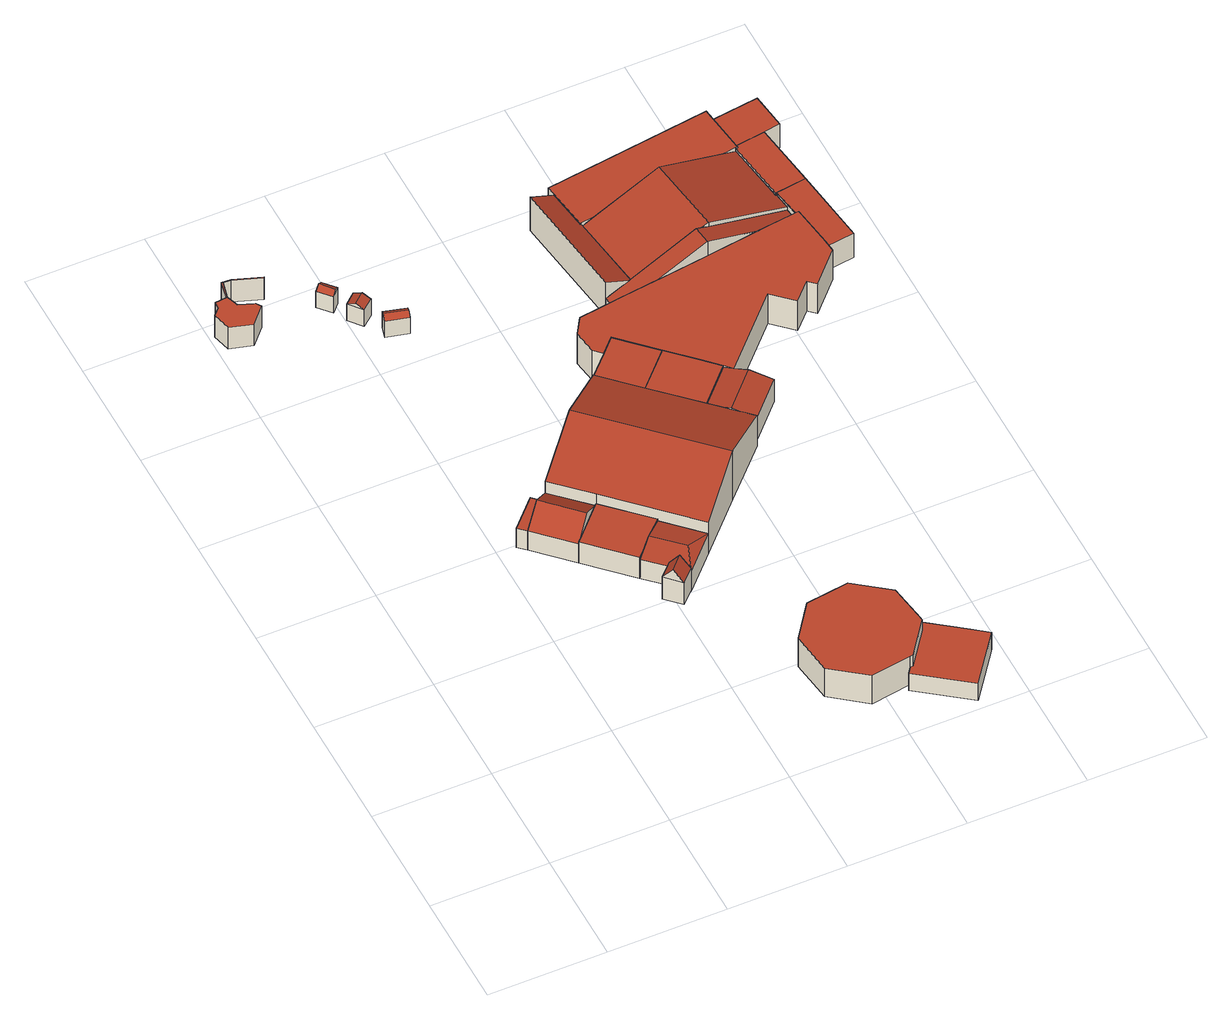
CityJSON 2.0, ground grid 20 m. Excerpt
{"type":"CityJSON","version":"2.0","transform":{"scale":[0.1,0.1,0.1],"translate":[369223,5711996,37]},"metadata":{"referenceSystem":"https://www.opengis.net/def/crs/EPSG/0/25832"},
"CityObjects":{
"building1":{"type":"Building","attributes":{"Geometrietyp2DReferenz":"3000","Gemeindeschluessel":"05513000","function":"31001_3260","roofType":"1000","measuredHeight":4.86},"address":[{"country":"Germany","locality":"Gelsenkirchen","thoroughfareNumber":"64","thoroughfareName":"Bleckstraße"}],"geometry":[{"type":"Solid","lod":"2","boundaries":[[[[0,1,2,3]],[[4,5,1,0]],[[6,7,5,4]],[[8,9,7,6]],[[10,11,9,8]],[[12,13,11,10]],[[14,15,13,12]],[[16,17,15,14]],[[18,19,17,16]],[[20,21,19,18]],[[22,23,21,20]],[[24,25,23,22]],[[26,27,25,24]],[[28,29,27,26]],[[30,31,29,28]],[[3,2,31,30]],[[28,26,24,22,20,18,16,14,12,10,8,6,4,0,3,30]],[[1,5,7,9,11,13,15,17,19,21,23,25,27,29,31,2]]]],"semantics":{"surfaces":[{"type":"WallSurface"},{"type":"RoofSurface"},{"type":"GroundSurface"}],"values":[[0,0,0,0,0,0,0,0,0,0,0,0,0,0,0,0,1,2]]}}]},
"building2":{"type":"Building","attributes":{"Geometrietyp2DReferenz":"3000","Gemeindeschluessel":"05513000","function":"31001_3260","roofType":"3100","measuredHeight":4.21},"address":[{"country":"Germany","locality":"Gelsenkirchen","thoroughfareNumber":"64","thoroughfareName":"Bleckstraße"}],"geometry":[{"type":"Solid","lod":"2","boundaries":[[[[32,33,34,35]],[[36,37,33,32]],[[38,39,37,36]],[[35,34,39,38]],[[32,40,36]],[[38,41,35]],[[35,41,40,32]],[[36,40,41,38]],[[33,37,39,34]]]],"semantics":{"surfaces":[{"type":"WallSurface"},{"type":"RoofSurface"},{"type":"GroundSurface"}],"values":[[0,0,0,0,0,0,1,1,2]]}}]},
"building3":{"type":"Building","attributes":{"Geometrietyp2DReferenz":"3000","Gemeindeschluessel":"05513000","function":"31001_3260","roofType":"3100","measuredHeight":4.49},"address":[{"country":"Germany","locality":"Gelsenkirchen","thoroughfareNumber":"64","thoroughfareName":"Bleckstraße"}],"geometry":[{"type":"Solid","lod":"2","boundaries":[[[[42,43,44,45]],[[46,47,43,42]],[[48,49,47,46]],[[45,44,49,48]],[[42,50,46]],[[48,51,45]],[[45,51,50,42]],[[46,50,51,48]],[[43,47,49,44]]]],"semantics":{"surfaces":[{"type":"WallSurface"},{"type":"RoofSurface"},{"type":"GroundSurface"}],"values":[[0,0,0,0,0,0,1,1,2]]}}]},
"building4":{"type":"Building","attributes":{"Geometrietyp2DReferenz":"3000","Gemeindeschluessel":"05513000","function":"31001_3260","roofType":"3100","measuredHeight":4.27},"address":[{"country":"Germany","locality":"Gelsenkirchen","thoroughfareNumber":"64","thoroughfareName":"Bleckstraße"}],"geometry":[{"type":"Solid","lod":"2","boundaries":[[[[52,53,54,55]],[[56,57,53,52]],[[58,59,57,56]],[[55,54,59,58]],[[52,60,56]],[[58,61,55]],[[55,61,60,52]],[[56,60,61,58]],[[53,57,59,54]]]],"semantics":{"surfaces":[{"type":"WallSurface"},{"type":"RoofSurface"},{"type":"GroundSurface"}],"values":[[0,0,0,0,0,0,1,1,2]]}}]},
"building5":{"type":"Building","attributes":{"name":"Simulator","Geometrietyp2DReferenz":"3000","Gemeindeschluessel":"05513000","function":"31001_3260","roofType":"1000","measuredHeight":6.22,"storeysAboveGround":1},"address":[{"country":"Germany","locality":"Gelsenkirchen","thoroughfareNumber":"64","thoroughfareName":"Bleckstraße"}],"geometry":[{"type":"Solid","lod":"2","boundaries":[[[[62,63,64,65]],[[66,67,63,62]],[[68,69,67,66]],[[70,71,69,68]],[[72,73,71,70]],[[74,75,73,72]],[[76,77,75,74]],[[78,79,77,76]],[[80,81,79,78]],[[65,64,81,80]],[[78,76,74,72,70,68,66,62,65,80]],[[63,67,69,71,73,75,77,79,81,64]]]],"semantics":{"surfaces":[{"type":"WallSurface"},{"type":"RoofSurface"},{"type":"GroundSurface"}],"values":[[0,0,0,0,0,0,0,0,0,0,1,2]]}}]},
"building6":{"type":"Building","attributes":{"Geometrietyp2DReferenz":"3000","Gemeindeschluessel":"05513000","function":"31001_3260","roofType":"1000","measuredHeight":3.81,"storeysAboveGround":1},"address":[{"country":"Germany","locality":"Gelsenkirchen","thoroughfareNumber":"64","thoroughfareName":"Bleckstraße"}],"geometry":[{"type":"Solid","lod":"2","boundaries":[[[[82,83,84,85]],[[86,87,83,82]],[[88,89,87,86]],[[90,91,89,88]],[[92,93,91,90]],[[94,95,93,92]],[[96,97,95,94]],[[98,99,97,96]],[[85,84,99,98]],[[96,94,92,90,88,86,82,85,98]],[[83,87,89,91,93,95,97,99,84]]]],"semantics":{"surfaces":[{"type":"WallSurface"},{"type":"RoofSurface"},{"type":"GroundSurface"}],"values":[[0,0,0,0,0,0,0,0,0,1,2]]}}]},
"building7":{"type":"Building","attributes":{"name":"Afrikahalle","Gemeindeschluessel":"05513000","Geometrietyp2DReferenz":"3000","function":"31001_3260"},"address":[{"country":"Germany","locality":"Gelsenkirchen","thoroughfareNumber":"64","thoroughfareName":"Bleckstraße"}],"children":["building7-1","building7-2","building7-3","building7-4","building7-5","building7-6","building7-7","building7-8","building7-9","building7-10","building7-11","building7-12","building7-13","building7-14","building7-15","building7-16","building7-17"]},
"building7-1":{"type":"BuildingPart","attributes":{"roofType":"3100","measuredHeight":10.85,"storeysAboveGround":1},"parents":["building7"],"geometry":[{"type":"MultiSurface","lod":"2","boundaries":[[[100,101,102,103]],[[104,105,101,100]],[[106,107,108,109]],[[110,111,107,106]],[[103,112,110,106,100]],[[109,113,114,104,100,106]],[[102,101,105,115,116,108,107,111,117]],[[112,103,118,119]],[[102,117,119,118]],[[120,121,115,105]],[[104,114,122,123]],[[121,120,123,122]],[[114,113,124,122]],[[116,115,122,124]],[[125,126,127,108,116]],[[109,128,129]],[[113,130,131]],[[131,130,132,126,125]],[[132,129,128,127,126]],[[110,112,133,134,135,136]],[[117,137,134,133]],[[137,111,136,135]]],"semantics":{"surfaces":[{"type":"WallSurface"},{"type":"RoofSurface"},{"type":"GroundSurface"},{"type":"ClosureSurface"}],"values":[0,0,0,0,1,1,2,0,3,0,0,3,0,3,0,0,0,3,3,0,3,3]}}]},
"building7-2":{"type":"BuildingPart","attributes":{"roofType":"1000","measuredHeight":4.71,"storeysAboveGround":1},"parents":["building7"],"geometry":[{"type":"MultiSurface","lod":"2","boundaries":[[[138,139,140,141]],[[134,133,138,141]],[[117,137,140,139]],[[138,142,143]],[[144,133,119]],[[117,139,143,119]],[[142,144,119,143]],[[133,134,137,117]],[[145,140,137]],[[134,146,135]],[[141,147,148]],[[149,148,147,140,145]],[[135,146,149,145,137]]],"semantics":{"surfaces":[{"type":"WallSurface"},{"type":"RoofSurface"},{"type":"GroundSurface"},{"type":"ClosureSurface"}],"values":[0,1,2,0,0,3,3,3,0,0,0,3,3]}}]},
"building7-3":{"type":"BuildingPart","attributes":{"roofType":"1000","measuredHeight":6.52,"storeysAboveGround":1},"parents":["building7"],"geometry":[{"type":"MultiSurface","lod":"2","boundaries":[[[150,151,152,122,124]],[[153,154,155,116,115]],[[121,156,153,115]],[[156,121,122,152]],[[152,151,154,153]],[[151,150,155,154]],[[157,125,116,155]],[[150,124,131,158]],[[125,157,158,131]],[[124,122,115,116]]],"semantics":{"surfaces":[{"type":"RoofSurface"},{"type":"GroundSurface"},{"type":"WallSurface"},{"type":"ClosureSurface"}],"values":[0,1,2,3,3,3,2,2,3,3]}}]},
"building7-4":{"type":"BuildingPart","attributes":{"roofType":"3100","measuredHeight":9.74,"storeysAboveGround":1},"parents":["building7"],"geometry":[{"type":"MultiSurface","lod":"2","boundaries":[[[159,160,161,162]],[[163,164,165,166]],[[167,159,162,166,165]],[[161,160,168,169,170,171,172]],[[166,173,174]],[[174,173,162,161,172]],[[175,176,168,160]],[[167,177,178]],[[159,178,177,176,175]],[[167,165,179,180]],[[180,179,169,168]],[[165,181,179]],[[179,181,182,183,169]],[[182,164,170,183]],[[164,163,171,170]],[[184,166,174]],[[171,163,184,174,172]]],"semantics":{"surfaces":[{"type":"WallSurface"},{"type":"RoofSurface"},{"type":"GroundSurface"},{"type":"ClosureSurface"}],"values":[0,1,1,2,0,3,0,0,3,0,3,0,3,3,3,0,3]}}]},
"building7-5":{"type":"BuildingPart","attributes":{"roofType":"3100","measuredHeight":9.8,"storeysAboveGround":1},"parents":["building7"],"geometry":[{"type":"MultiSurface","lod":"2","boundaries":[[[185,186,187,188,189,190]],[[191,180,190,189]],[[168,192,193,194,195,196,170,183]],[[190,181,182]],[[179,180,168,169]],[[182,181,179,169,183]],[[176,197,192,168]],[[180,191,197,176]],[[192,197,198,193]],[[199,189,200]],[[191,199,200,198,197]],[[198,201,194,193]],[[189,202,200]],[[200,202,188,201,198]],[[203,204,195,194]],[[188,187,204,203]],[[204,205,196,195]],[[187,186,205,204]],[[186,185,164,170,196]],[[164,185,190,182]],[[170,164,182,183]]],"semantics":{"surfaces":[{"type":"RoofSurface"},{"type":"GroundSurface"},{"type":"WallSurface"},{"type":"ClosureSurface"}],"values":[0,0,1,2,3,3,2,3,2,2,3,2,2,3,2,3,2,3,3,2,3]}}]},
"building7-6":{"type":"BuildingPart","attributes":{"roofType":"1000","measuredHeight":5.4,"storeysAboveGround":1},"parents":["building7"],"geometry":[{"type":"MultiSurface","lod":"2","boundaries":[[[206,207,208,209]],[[210,211,207,206]],[[206,209,212,210]],[[208,207,211,196]],[[205,213,208,196]],[[186,212,209,213,205]],[[214,212,186,185,164,163]],[[163,164,170,171]],[[196,170,164,185,186]],[[210,214,163,171,211]]],"semantics":{"surfaces":[{"type":"WallSurface"},{"type":"RoofSurface"},{"type":"GroundSurface"},{"type":"ClosureSurface"}],"values":[0,0,1,2,0,3,0,3,3,3]}}]},
"building7-7":{"type":"BuildingPart","attributes":{"roofType":"1000","measuredHeight":6.6,"storeysAboveGround":1},"parents":["building7"],"geometry":[{"type":"MultiSurface","lod":"2","boundaries":[[[215,216,217,218]],[[219,220,216,215]],[[221,222,220,219]],[[223,224,222,221]],[[225,226,227,228]],[[229,230,226,225]],[[231,232,230,229]],[[233,161,232,231]],[[234,235,211,236]],[[218,217,235,234]],[[236,237,233,231,229,225,228,238,239,240,241,223,221,219,215,218,234]],[[216,220,222,224,155,154,153,242,227,226,230,232,161,171,211,235,217]],[[243,157,155,224]],[[241,158,244]],[[223,244,158,157,243]],[[241,240,151,150]],[[154,155,150,151]],[[240,239,152,151]],[[153,154,151,152]],[[156,245,242,153]],[[239,238,246,152]],[[245,156,152,246]],[[245,247,227,242]],[[238,228,248,246]],[[247,245,246,248]],[[184,237,163]],[[233,173,162]],[[162,173,174,172,161]],[[174,184,163,171,172]],[[237,236,210,214]],[[171,163,214,210,211]]],"semantics":{"surfaces":[{"type":"WallSurface"},{"type":"RoofSurface"},{"type":"GroundSurface"},{"type":"ClosureSurface"}],"values":[0,0,0,0,0,0,0,0,0,0,1,2,0,0,3,0,3,0,3,0,0,3,0,0,3,0,0,3,3,0,3]}}]},
"building7-8":{"type":"BuildingPart","attributes":{"roofType":"3100","measuredHeight":7.01,"storeysAboveGround":1},"address":[{"country":"Germany","locality":"Gelsenkirchen","thoroughfareNumber":"64","thoroughfareName":"Bleckstraße"}],"parents":["building7"],"geometry":[{"type":"MultiSurface","lod":"2","boundaries":[[[249,250,139,143]],[[249,251,118]],[[118,251,252,119]],[[143,252,251,249]],[[117,139,250,102]],[[118,119,117,102]],[[119,143,139,117]],[[253,118,102,254]],[[253,254,250,249]],[[142,144,252]],[[119,144,142,143]]],"semantics":{"surfaces":[{"type":"WallSurface"},{"type":"RoofSurface"},{"type":"GroundSurface"},{"type":"ClosureSurface"}],"values":[0,0,1,1,2,3,3,0,3,0,3]}}]},
"building7-9":{"type":"BuildingPart","attributes":{"roofType":"1000","measuredHeight":4.32,"storeysAboveGround":1},"parents":["building7"],"geometry":[{"type":"Solid","lod":"2","boundaries":[[[[253,254,255,256]],[[257,258,250,249]],[[256,255,258,257]],[[249,253,256,257]],[[254,250,258,255]],[[249,250,254,253]]]],"semantics":{"surfaces":[{"type":"WallSurface"},{"type":"RoofSurface"},{"type":"GroundSurface"},{"type":"ClosureSurface"}],"values":[[0,0,0,1,2,3]]}}]},
"building7-10":{"type":"BuildingPart","attributes":{"roofType":"1000","measuredHeight":5.2,"storeysAboveGround":1},"address":[{"country":"Germany","locality":"Gelsenkirchen","thoroughfareNumber":"64","thoroughfareName":"Bleckstraße"}],"parents":["building7"],"geometry":[{"type":"Solid","lod":"2","boundaries":[[[[248,247,120,123]],[[122,152,246,248,123]],[[245,156,121,120,247]],[[248,246,245,247]],[[246,152,156,245]],[[122,121,156,152]],[[122,123,120,121]]]],"semantics":{"surfaces":[{"type":"WallSurface"},{"type":"RoofSurface"},{"type":"GroundSurface"},{"type":"ClosureSurface"}],"values":[[0,1,2,3,3,3,3]]}}]},
"building7-11":{"type":"BuildingPart","attributes":{"roofType":"3100","measuredHeight":7.2,"storeysAboveGround":1},"address":[{"country":"Germany","locality":"Gelsenkirchen","thoroughfareNumber":"64","thoroughfareName":"Bleckstraße"}],"parents":["building7"],"geometry":[{"type":"MultiSurface","lod":"2","boundaries":[[[259,260,261,262]],[[263,264,260,259]],[[265,266,264,263]],[[259,267,263]],[[265,268,262]],[[262,268,267,259]],[[263,267,268,265]],[[260,264,266,261]],[[265,262,269,270]],[[261,266,270,269]]],"semantics":{"surfaces":[{"type":"WallSurface"},{"type":"RoofSurface"},{"type":"GroundSurface"},{"type":"ClosureSurface"}],"values":[0,0,0,0,0,1,1,2,0,3]}}]},
"building7-12":{"type":"BuildingPart","attributes":{"roofType":"5000","measuredHeight":5.24,"storeysAboveGround":1},"address":[{"country":"Germany","locality":"Gelsenkirchen","thoroughfareNumber":"64","thoroughfareName":"Bleckstraße"}],"parents":["building7"],"geometry":[{"type":"MultiSurface","lod":"2","boundaries":[[[147,140,271,270]],[[269,272,111,136]],[[273,147,270,269,274]],[[269,136,274]],[[136,135,273,274]],[[140,145,137,111,272,271]],[[273,149,148]],[[147,148,149,145,140]],[[273,146,149]],[[149,146,135,137,145]],[[135,136,111,137]],[[261,266,271,272]],[[269,270,266,261]]],"semantics":{"surfaces":[{"type":"WallSurface"},{"type":"RoofSurface"},{"type":"GroundSurface"},{"type":"ClosureSurface"}],"values":[0,0,1,1,1,2,0,3,0,3,3,0,3]}}]},
"building7-13":{"type":"BuildingPart","attributes":{"roofType":"3100","measuredHeight":5.83,"storeysAboveGround":1},"address":[{"country":"Germany","locality":"Gelsenkirchen","thoroughfareNumber":"64","thoroughfareName":"Bleckstraße"}],"parents":["building7"],"geometry":[{"type":"MultiSurface","lod":"2","boundaries":[[[275,276,243,223]],[[277,278,276,275]],[[128,127,278,277]],[[128,277,275,279]],[[223,158,131,279,275]],[[125,157,243,276,278,127,126]],[[279,130,132]],[[132,130,131,125,126]],[[131,158,157,125]],[[244,223,243,157,158]],[[279,132,129]],[[128,129,132,126,127]]],"semantics":{"surfaces":[{"type":"WallSurface"},{"type":"RoofSurface"},{"type":"GroundSurface"},{"type":"ClosureSurface"}],"values":[0,0,0,1,1,2,0,3,3,3,0,3]}}]},
"building7-14":{"type":"BuildingPart","attributes":{"roofType":"1000","measuredHeight":5.51,"storeysAboveGround":1},"address":[{"country":"Germany","locality":"Gelsenkirchen","thoroughfareNumber":"64","thoroughfareName":"Bleckstraße"}],"parents":["building7"],"geometry":[{"type":"MultiSurface","lod":"2","boundaries":[[[280,281,282,283]],[[284,285,281,280]],[[286,287,285,284]],[[286,284,280,283,288,289,290,291,292]],[[201,197,293,282,281,285,287,294,295]],[[296,203,201,295]],[[291,290,297,298]],[[203,296,298,297]],[[290,202,188]],[[199,289,191]],[[200,199,191,197,198]],[[188,202,200,198,201]],[[289,288,299,300]],[[293,197,300,299]],[[288,283,301,299]],[[282,293,299,301]],[[286,292,302,303]],[[294,287,303,302]],[[304,296,295,294]],[[292,291,298,302]],[[296,304,302,298]]],"semantics":{"surfaces":[{"type":"WallSurface"},{"type":"RoofSurface"},{"type":"GroundSurface"},{"type":"ClosureSurface"}],"values":[0,0,0,1,2,0,0,3,0,0,3,3,0,3,0,3,0,3,0,0,3]}}]},
"building7-15":{"type":"BuildingPart","attributes":{"roofType":"2100","measuredHeight":7.56,"storeysAboveGround":1},"parents":["building7"],"geometry":[{"type":"MultiSurface","lod":"2","boundaries":[[[305,306,175,307]],[[301,282,306,305]],[[300,299,301,305,307,177]],[[306,282,293,197,176,175]],[[301,299,293,282]],[[299,300,197,293]],[[300,177,180,191]],[[176,197,191,180]],[[307,159,178]],[[178,159,175,176,177]]],"semantics":{"surfaces":[{"type":"WallSurface"},{"type":"RoofSurface"},{"type":"GroundSurface"},{"type":"ClosureSurface"}],"values":[0,0,1,2,3,3,0,3,0,3]}}]},
"building7-16":{"type":"BuildingPart","attributes":{"roofType":"1000","measuredHeight":5.31,"storeysAboveGround":1},"parents":["building7"],"geometry":[{"type":"MultiSurface","lod":"2","boundaries":[[[308,309,287,303]],[[310,311,309,308]],[[312,313,311,310]],[[310,308,303,302,312]],[[287,309,311,313,294]],[[302,303,287,294]],[[314,304,294,313]],[[304,314,312,302]]],"semantics":{"surfaces":[{"type":"WallSurface"},{"type":"RoofSurface"},{"type":"GroundSurface"},{"type":"ClosureSurface"}],"values":[0,0,0,1,2,3,0,3]}}]},
"building7-17":{"type":"BuildingPart","attributes":{"roofType":"1000","measuredHeight":4.05,"storeysAboveGround":1},"address":[{"country":"Germany","locality":"Gelsenkirchen","thoroughfareNumber":"64","thoroughfareName":"Bleckstraße"}],"parents":["building7"],"geometry":[{"type":"MultiSurface","lod":"2","boundaries":[[[209,213,314,312]],[[209,312,302,298,297,315]],[[296,304,314,213,204,203]],[[297,298,296,203]],[[298,302,304,296]],[[302,312,314,304]],[[212,315,187,186]],[[204,205,186,187]],[[209,212,186,205,213]],[[315,297,188,187]],[[203,204,187,188]]],"semantics":{"surfaces":[{"type":"WallSurface"},{"type":"RoofSurface"},{"type":"GroundSurface"},{"type":"ClosureSurface"}],"values":[0,1,2,3,3,3,0,3,3,0,3]}}]}
},
"vertices":[
[16,1189,70],[16,1189,22],[15,1177,22],[15,1177,70],[35,1191,70],[35,1191,22],[42,1222,70],[42,1222,22],[58,1221,70],[58,1221,22],[105,1204,70],[105,1204,22],[104,1202,70],[104,1202,22],[57,1219,70],[57,1219,22],[44,1220,70],[44,1220,22],[37,1191,70],[37,1191,22],[44,1171,70],[44,1171,22],[70,1161,70],[70,1161,22],[76,1152,70],[76,1152,22],[50,1124,70],[50,1124,22],[12,1135,70],[12,1135,22],[4,1166,70],[4,1166,22],
[199,1145,60],[199,1145,24],[181,1165,24],[181,1165,60],[185,1130,60],[185,1130,24],[166,1152,60],[166,1152,24],[192,1137,67],[174,1159,67],
[215,1087,60],[215,1087,23],[234,1102,23],[234,1102,60],[197,1109,60],[197,1109,23],[215,1125,60],[215,1125,23],[206,1098,68],[224,1113,68],
[276,1063,59],[276,1063,23],[238,1073,23],[238,1073,59],[271,1044,59],[271,1044,23],[233,1053,59],[233,1053,23],[273,1053,66],[235,1063,66],
[621,257,81],[621,257,18],[548,247,18],[548,247,81],[679,213,81],[679,213,18],[689,145,81],[689,145,18],[689,141,81],[689,141,18],[646,83,81],[646,83,18],[641,82,81],[641,82,18],[573,72,81],[573,72,18],[515,116,81],[515,116,18],[505,188,81],[505,188,18],
[646,83,58],[646,83,20],[641,82,20],[641,82,58],[689,141,58],[689,141,20],[689,145,58],[689,145,20],[696,156,58],[696,156,20],[755,112,58],[755,112,20],[781,92,58],[781,92,20],[718,7,58],[718,7,20],[633,71,58],[633,71,20],
[382,724,117],[382,724,9],[302,642,9],[302,642,77],[461,805,77],[461,805,9],[567,543,117],[567,543,9],[647,624,9],[647,624,77],[488,461,77],[488,461,9],[360,586,77],[589,680,77],[519,748,77],[519,748,9],[589,680,9],[360,586,9],[302,642,52],[360,586,52],[461,805,22],[519,748,22],[519,748,74],[461,805,74],[589,680,74],[589,680,22],[618,652,22],[647,624,22],[647,624,72],[628,642,77],[608,662,77],[589,680,72],[618,652,77],[360,586,56],[430,518,56],[430,518,52],[488,461,52],[430,518,9],
[303,527,56],[303,527,9],[372,459,9],[372,459,56],[307,531,56],[303,527,52],[356,582,56],[401,489,9],[419,507,56],[372,459,52],[383,470,56],[401,489,56],
[646,739,74],[618,767,74],[577,807,74],[577,807,9],[618,767,9],[646,739,9],[577,807,22],[646,739,22],[646,739,72],
[556,959,49],[556,959,9],[560,929,9],[560,929,49],[883,971,49],[879,1002,49],[717,981,106],[722,950,106],[601,965,65],[601,965,9],[717,981,9],[879,1002,9],[883,971,9],[722,950,9],[633,938,75],[722,950,75],[556,959,10],[601,965,10],[601,965,62],[598,964,64],[717,981,99],[601,965,57],[727,982,103],[739,983,98],[739,983,9],[810,962,75],
[879,1002,56],[875,1029,56],[873,1029,57],[858,1136,57],[721,1117,107],[739,983,107],[583,1099,57],[583,1099,9],[721,1117,9],[858,1136,9],[873,1029,9],[875,1029,9],[583,1099,10],[721,1117,10],[605,1102,65],[721,1117,65],[858,1136,10],[837,1133,65],[858,1136,22],[873,1029,22],[875,1029,22],
[943,905,63],[943,905,9],[926,1036,9],[926,1036,63],[893,898,63],[893,898,9],[875,1029,63],[926,1036,22],[883,971,63],
[833,838,75],[833,838,9],[845,826,9],[845,826,75],[803,808,75],[803,808,9],[769,840,75],[769,840,9],[658,727,75],[658,727,9],[482,852,75],[482,852,9],[495,839,9],[495,839,75],[476,892,75],[476,892,9],[494,920,75],[494,920,9],[560,929,75],[895,878,75],[895,878,9],[893,898,75],[883,971,75],[519,864,75],[577,807,75],[618,767,75],[646,739,75],[519,864,9],[658,727,22],[656,729,75],[519,864,22],[519,864,74],[495,839,22],[495,839,74],
[245,584,52],[245,584,9],[274,613,79],[331,556,79],[291,630,52],[291,630,9],
[278,643,9],[278,643,52],[232,596,52],[232,596,9],
[408,380,61],[408,380,12],[430,402,12],[430,402,61],[383,405,61],[383,405,12],[405,427,61],[405,427,12],[395,392,84],[417,415,84],[430,402,52],[405,427,52],
[405,427,9],[430,402,9],[401,489,61],[446,445,61],
[675,711,80],[675,711,22],[704,683,72],[704,683,22],[618,652,80],
[569,1185,65],[569,1185,10],[571,1170,10],[571,1170,65],[850,1222,65],[850,1222,10],[852,1204,65],[852,1204,10],[581,1099,65],[583,1099,65],[858,1136,65],[861,1136,65],[860,1141,65],[581,1099,10],[860,1141,10],[861,1136,10],[861,1136,22],[858,1136,63],[861,1136,63],[581,1099,63],[583,1099,62],[571,1170,63],[860,1141,63],[852,1204,63],[860,1141,22],
[529,1164,85],[529,1164,10],[556,959,85],
[931,1214,63],[931,1214,10],[939,1152,63],[939,1152,10],[911,1148,63],[911,1148,10],[911,1148,22],
[873,1029,63]
]}
